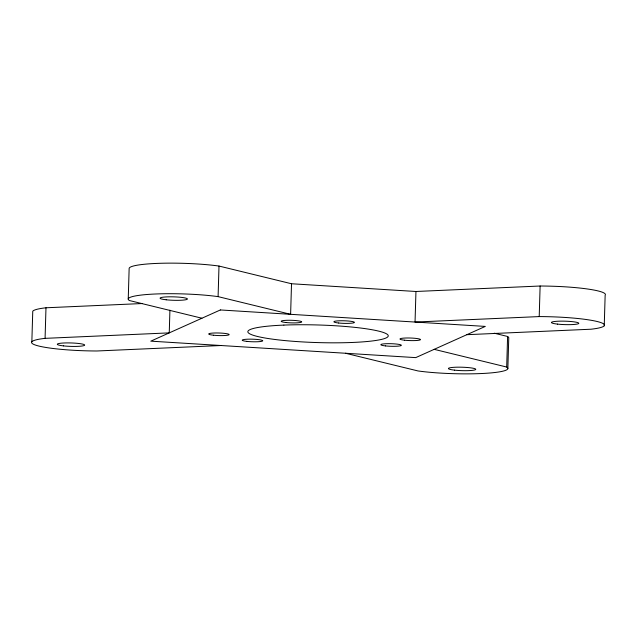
<?xml version="1.0" encoding="UTF-8"?>
<svg xmlns="http://www.w3.org/2000/svg" width="637" height="637" viewBox="0 0 637 637"><rect width="100%" height="100%" fill="white"/><g stroke="black" fill="none" stroke-linecap="round" stroke-linejoin="round"><path stroke-width="0.96" d="M31.85 341.79L32.758 311.222A54.145 6.784 1.7 0 1 45.983 307.782L142.338 303.531M221.047 345.517L96.88 350.987A54.145 6.784 1.7 0 1 38.984 346.082A54.145 6.784 1.7 0 1 45.076 338.351L45.983 307.782M128.236 299.095L129.144 268.519A54.145 6.784 1.7 0 1 160.978 263.272A54.145 6.784 1.7 0 1 219.001 266.051L291.523 283.752L415.953 291.483L540.12 286.013A54.145 6.784 1.7 0 1 605.15 295.21L604.242 325.778M169.92 310.195L169.251 332.88L45.076 338.351M291.523 283.752L290.615 314.32L218.093 296.627L219.001 266.051M415.953 291.483L415.045 322.051L539.213 316.581A54.145 6.784 1.7 0 1 597.108 321.494A54.145 6.784 1.7 0 1 591.017 329.218L466.841 334.688M345.477 353.248L417.999 370.949A54.145 6.784 1.7 0 0 481.031 373.553A54.145 6.784 1.7 0 0 506.694 367.039L507.601 336.471L494.24 333.207M507.856 368.481L508.764 337.905A54.145 6.784 1.7 0 0 507.601 336.471M539.213 316.581L540.12 286.013M434.171 349.347L506.694 367.039M201.921 318.229L129.399 300.529A54.145 6.784 1.7 0 1 155.062 294.015A54.145 6.784 1.7 0 1 218.093 296.627M220.37 309.956L150.802 341.153L415.722 357.62L485.29 326.415L220.37 309.956M283.879 325.093L279.946 325.276A70.221 8.799 1.7 0 0 256.735 336.28L259.1 336.846A70.221 8.799 1.7 0 0 352.213 342.475L356.147 342.292A70.221 8.799 1.7 0 0 379.357 331.288L376.993 330.73A70.221 8.799 1.7 0 0 283.879 325.093M213.395 335.213A10.28 1.29 1.7 0 0 229.153 334.64A10.28 1.29 1.7 0 0 214.128 333.008A10.28 1.29 1.7 0 0 213.395 335.213M404.575 340.214A10.28 1.29 1.7 0 0 420.476 339.672A10.28 1.29 1.7 0 0 405.618 338.016A10.28 1.29 1.7 0 0 404.575 340.214M285.79 322.497A10.28 1.29 1.7 0 0 301.691 321.956A10.28 1.29 1.7 0 0 286.833 320.3A10.28 1.29 1.7 0 0 285.79 322.497M246.83 341.384A10.28 1.29 1.7 0 0 262.731 340.851A10.28 1.29 1.7 0 0 247.873 339.187A10.28 1.29 1.7 0 0 246.83 341.384M385.6 345.923A10.28 1.29 1.7 0 0 401.358 345.342A10.28 1.29 1.7 0 0 386.325 343.709A10.28 1.29 1.7 0 0 385.6 345.923M338.661 323.007A10.28 1.29 1.7 0 0 354.419 322.426A10.28 1.29 1.7 0 0 339.386 320.793A10.28 1.29 1.7 0 0 338.661 323.007M454.531 370.145A13.703 1.72 1.7 0 0 475.751 369.428A13.703 1.72 1.7 0 0 455.965 367.215A13.703 1.72 1.7 0 0 454.531 370.145M63.429 345.883A13.703 1.72 1.7 0 0 84.649 345.174A13.703 1.72 1.7 0 0 64.855 342.953A13.703 1.72 1.7 0 0 63.429 345.883M166.193 299.788A13.703 1.72 1.7 0 0 187.413 299.079A13.703 1.72 1.7 0 0 167.627 296.858A13.703 1.72 1.7 0 0 166.193 299.788M557.566 324.114A13.703 1.72 1.7 0 0 578.786 323.405A13.703 1.72 1.7 0 0 558.999 321.183A13.703 1.72 1.7 0 0 557.566 324.114"/></g></svg>
